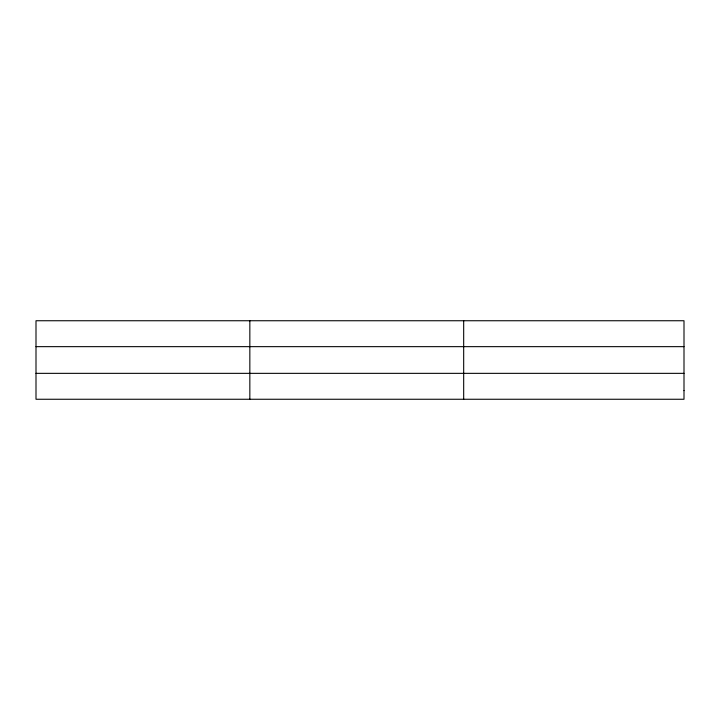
<?xml version="1.0" encoding="UTF-8"?>
<svg xmlns="http://www.w3.org/2000/svg" width="720" height="720" viewBox="0 0 720 720"><rect width="100%" height="100%" fill="white"/><g stroke="black" fill="none" stroke-linecap="round" stroke-linejoin="round"><path stroke-width="1.08" d="M249.84 399.258L249.84 320.742M463.68 399.258L463.68 320.742M36 346.653L684 346.653M36 373.347L684 373.347M684 390.618L684 399.258L36 399.258L36 320.742L684 320.742L684 390.618"/></g></svg>
